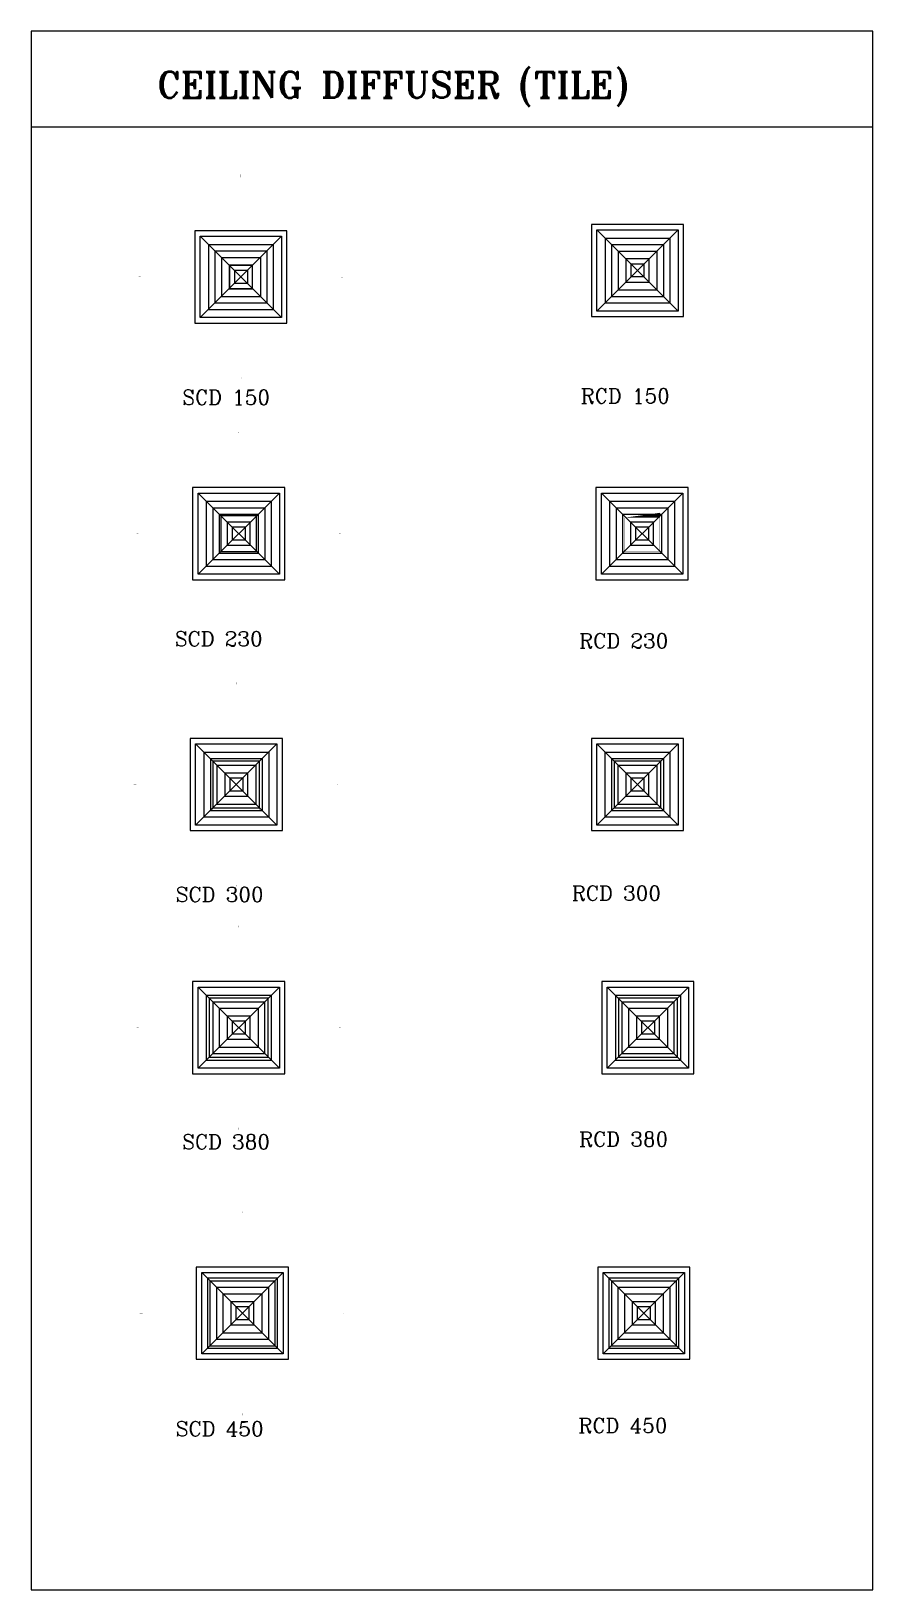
# Model space of a CAD drawing. Extents: x 462150 to 584251, y 35809 to 87318.
# Drawn here: x 548947 to 554381, y 49459 to 59527 of the extents above; entities that cross this region are included whole.
import ezdxf

# ---------------------------------------------------------------- set-up
doc = ezdxf.new("R2010")
doc.units = 0
doc.header["$LTSCALE"] = 500
doc.header["$MEASUREMENT"] = 0
doc.linetypes.add('HIDDEN', pattern=[0.375, 0.25, -0.125])
for name, color, linetype in [('AC-R.C.D', 61, 'Continuous'), ('AC-S.C.D.', 150, 'Continuous'), ('AC-SUPPLY CELING DIFFUSER', 150, 'Continuous'), ('PL-W-TEXT', 7, 'Continuous')]:
    doc.layers.add(name, color=color, linetype=linetype)
doc.styles.add('ac', font='romant.shx', dxfattribs={"height": 0.2})
doc.styles.add('FF-LOOP', font='romanc.shx', dxfattribs={"height": 2})

# ---------------------------------------------------------------- blocks, each defined once
blk = doc.blocks.new('SCD230')
at = {"color": 2, "linetype": 'HIDDEN', "ltscale": 100}
for p, q in [((-262.5018178829923, 262.501817879267), (262.5018178830214, -262.501817879267)), ((262.5018178830214, 262.501817879267), (-262.5018178829923, -262.501817879267)), ((-262.5018178829923, 262.5018178789178), (262.5018178830505, 262.5018178789178)), ((-262.5018178829923, -262.5018178794416), (-262.5018178829923, 262.5018178789178)), ((-209.5115409513237, 209.5115409479185), (209.5115409513528, 209.5115409479185)), ((-209.5115409513237, 209.5115409479185), (-209.5115409513237, -209.5115409483842)), ((209.5115409513528, 209.5115409479185), (209.5115409513528, -209.5115409483842)), ((262.5018178830505, 262.5018178789178), (262.5018178830505, -262.5018178794416)), ((-167.6092327610822, 167.6092327582883), (167.6092327609658, 167.6092327582883)), ((-167.6092327608494, 167.6092327582883), (-167.6092327608494, -167.6092327588703)), ((-125.7069245708408, 125.7069245687744), (125.7069245707243, 125.7069245687744)), ((-125.7069245706079, 125.7069245687744), (-125.7069245706079, -125.7069245692401)), ((125.7069245707243, 125.7069245687744), (125.7069245707243, -125.7069245692401)), ((167.6092327609658, 167.6092327582883), (167.6092327609658, -167.6092327588703)), ((-41.90230819038697, 41.90230818954296), (-41.90230819038697, -41.90230818954296)), ((41.90230819029966, 41.90230818954296), (-41.90230819038697, 41.90230818954296)), ((41.90230819029966, 41.90230818954296), (41.90230819029966, -41.90230818954296)), ((41.90230819029966, -41.90230818954296), (-41.90230819038697, -41.90230818954296)), ((-167.6092327610822, -167.6092327588703), (167.6092327609658, -167.6092327588703)), ((-125.7069245708408, -125.7069245692401), (125.7069245707243, -125.7069245692401)), ((262.5018178830505, -262.5018178794416), (-262.5018178829923, -262.5018178794416)), ((-209.5115409513237, -209.5115409483842), (209.5115409513528, -209.5115409483842))]:
    blk.add_line(p, q, dxfattribs=at)
at = {"color": 2, "linetype": 'Continuous', "ltscale": 100}
for points in [[(-2.122414922661846, 652.7554664827184, 0, 49.12432277819578, 0), (0.0397570376517251, 525.5213633712847, 0, 0, 0), (-0.003992106183432, 336.2856460129551, 0, 0, 0)], [(-652.7554664827184, 2.12241492269095, 0, 49.12432277819578, 0), (-525.5213633713138, -0.03975703768082901, 0, 0, 0), (-336.285646012926, 0.0039921062125359, 0, 0, 0)], [(652.7554664827477, -2.12241492269095, 0, 49.12432277819578, 0), (525.5213633713138, 0.0397570376517251, 0, 0, 0), (336.2856460129551, -0.0039921062125359, 0, 0, 0)], [(2.12241492269095, -652.7554664827184, 0, 49.12432277819578, 0), (-0.0397570376517251, -525.5213633713138, 0, 0, 0), (0.0039921062125359, -336.2856460129551, 0, 0, 0)]]:
    blk.add_lwpolyline(points, format="xyseb", dxfattribs=at)
blk.add_lwpolyline([(297.5018178830505, 297.4960386634339), (-297.5018178829923, 297.4960386634339), (-297.5018178829923, -297.4960386634048), (297.5018178830505, -297.4960386634048)], close=True)
at = {"const_width": 2}
blk.add_lwpolyline([(115.8046163804829, 115.804616378824), (-115.8046163803374, 115.8046163787076), (-115.8046163803374, -115.8046163791732), (115.8046163804829, -115.804616378824), (115.8046163809195, 115.8046163792605)], dxfattribs=at)
at = {"ltscale": 100}
blk.add_lwpolyline([(115.8046163804829, 115.8046163792605), (-115.8046163803374, 115.8046163792605), (-115.8046163803374, -115.8046163791732), (115.8046163804829, -115.8046163791732)], close=True, dxfattribs=at)
at = {"color": 2, "linetype": 'HIDDEN', "ltscale": 100}
blk.add_lwpolyline([(-74.44444444446708, -74.44444444443798), (74.44444444443798, -74.44444444443798), (74.44444444443798, 74.44444444443798), (-74.44444444446708, 74.44444444443798)], close=True, dxfattribs=at)
blk = doc.blocks.new('SCD150')
at = {"color": 2, "linetype": 'HIDDEN', "ltscale": 100}
for p, q in [((-262.5018178829923, 262.501817879267), (262.5018178830214, -262.501817879267)), ((262.5018178830214, 262.501817879267), (-262.5018178829923, -262.501817879267)), ((-262.5018178829923, 262.5018178789178), (262.5018178830505, 262.5018178789178)), ((-262.5018178829923, -262.5018178794416), (-262.5018178829923, 262.5018178789178)), ((-209.5115409513237, 209.5115409479185), (209.5115409513528, 209.5115409479185)), ((-209.5115409513237, 209.5115409479185), (-209.5115409513237, -209.5115409483842)), ((209.5115409513528, 209.5115409479185), (209.5115409513528, -209.5115409483842)), ((262.5018178830505, 262.5018178789178), (262.5018178830505, -262.5018178794416)), ((-167.6092327610822, 167.6092327582883), (167.6092327609658, 167.6092327582883)), ((-167.6092327608494, 167.6092327582883), (-167.6092327608494, -167.6092327588703)), ((-125.7069245708408, 125.7069245687744), (125.7069245707243, 125.7069245687744)), ((-125.7069245706079, 125.7069245687744), (-125.7069245706079, -125.7069245692401)), ((125.7069245707243, 125.7069245687744), (125.7069245707243, -125.7069245692401)), ((167.6092327609658, 167.6092327582883), (167.6092327609658, -167.6092327588703)), ((-41.90230819038697, 41.90230818954296), (-41.90230819038697, -41.90230818954296)), ((41.90230819029966, 41.90230818954296), (-41.90230819038697, 41.90230818954296)), ((41.90230819029966, 41.90230818954296), (41.90230819029966, -41.90230818954296)), ((41.90230819029966, -41.90230818954296), (-41.90230819038697, -41.90230818954296)), ((-167.6092327610822, -167.6092327588703), (167.6092327609658, -167.6092327588703)), ((-125.7069245708408, -125.7069245692401), (125.7069245707243, -125.7069245692401)), ((262.5018178830505, -262.5018178794416), (-262.5018178829923, -262.5018178794416)), ((-209.5115409513237, -209.5115409483842), (209.5115409513528, -209.5115409483842))]:
    blk.add_line(p, q, dxfattribs=at)
at = {"color": 2, "linetype": 'Continuous', "ltscale": 100}
for points in [[(-2.122414922661846, 652.7554664827184, 0, 49.12432277819578, 0), (0.0397570376517251, 525.5213633712847, 0, 0, 0), (-0.003992106183432, 336.2856460129551, 0, 0, 0)], [(-652.7554664827184, 2.12241492269095, 0, 49.12432277819578, 0), (-525.5213633713138, -0.03975703768082901, 0, 0, 0), (-336.285646012926, 0.0039921062125359, 0, 0, 0)], [(652.7554664827477, -2.12241492269095, 0, 49.12432277819578, 0), (525.5213633713138, 0.0397570376517251, 0, 0, 0), (336.2856460129551, -0.0039921062125359, 0, 0, 0)], [(2.12241492269095, -652.7554664827184, 0, 49.12432277819578, 0), (-0.0397570376517251, -525.5213633713138, 0, 0, 0), (0.0039921062125359, -336.2856460129551, 0, 0, 0)]]:
    blk.add_lwpolyline(points, format="xyseb", dxfattribs=at)
blk.add_lwpolyline([(297.5018178830505, 297.4960386634339), (-297.5018178829923, 297.4960386634339), (-297.5018178829923, -297.4960386634048), (297.5018178830505, -297.4960386634048)], close=True)
at = {"const_width": 2}
blk.add_lwpolyline([(75.8046163804829, 75.80461637937697), (-75.8046163803374, 75.80461637937697), (-75.80461638025008, -75.80461637917323), (75.8046163804829, -75.80461637937697), (75.8046163804829, 75.80461637937697)], dxfattribs=at)
at = {"ltscale": 100}
blk.add_lwpolyline([(75.8046163804829, 75.80461637926055), (-75.8046163803374, 75.80461637926055), (-75.8046163803374, -75.80461637917323), (75.8046163804829, -75.80461637917323)], close=True, dxfattribs=at)
at = {"color": 2, "linetype": 'HIDDEN', "ltscale": 100}
blk.add_lwpolyline([(-74.44444444446708, -74.44444444443798), (74.44444444443798, -74.44444444443798), (74.44444444443798, 74.44444444443798), (-74.44444444446708, 74.44444444443798)], close=True, dxfattribs=at)
blk = doc.blocks.new('SCD300')
at = {"color": 2, "linetype": 'HIDDEN', "ltscale": 100}
for p, q in [((-262.5018178829923, 262.501817879267), (262.5018178830214, -262.501817879267)), ((262.5018178830214, 262.501817879267), (-262.5018178829923, -262.501817879267)), ((-262.5018178829923, 262.5018178789178), (262.5018178830505, 262.5018178789178)), ((-262.5018178829923, -262.5018178794416), (-262.5018178829923, 262.5018178789178)), ((-209.5115409513237, 209.5115409479185), (209.5115409513528, 209.5115409479185)), ((-209.5115409513237, 209.5115409479185), (-209.5115409513237, -209.5115409483842)), ((209.5115409513528, 209.5115409479185), (209.5115409513528, -209.5115409483842)), ((262.5018178830505, 262.5018178789178), (262.5018178830505, -262.5018178794416)), ((-167.6092327610822, 167.6092327582883), (167.6092327609658, 167.6092327582883)), ((-167.6092327608494, 167.6092327582883), (-167.6092327608494, -167.6092327588703)), ((-125.7069245708408, 125.7069245687744), (125.7069245707243, 125.7069245687744)), ((-125.7069245706079, 125.7069245687744), (-125.7069245706079, -125.7069245692401)), ((125.7069245707243, 125.7069245687744), (125.7069245707243, -125.7069245692401)), ((167.6092327609658, 167.6092327582883), (167.6092327609658, -167.6092327588703)), ((-41.90230819038697, 41.90230818954296), (-41.90230819038697, -41.90230818954296)), ((41.90230819029966, 41.90230818954296), (-41.90230819038697, 41.90230818954296)), ((41.90230819029966, 41.90230818954296), (41.90230819029966, -41.90230818954296)), ((41.90230819029966, -41.90230818954296), (-41.90230819038697, -41.90230818954296)), ((-167.6092327610822, -167.6092327588703), (167.6092327609658, -167.6092327588703)), ((-125.7069245708408, -125.7069245692401), (125.7069245707243, -125.7069245692401)), ((262.5018178830505, -262.5018178794416), (-262.5018178829923, -262.5018178794416)), ((-209.5115409513237, -209.5115409483842), (209.5115409513528, -209.5115409483842))]:
    blk.add_line(p, q, dxfattribs=at)
at = {"color": 2, "linetype": 'Continuous', "ltscale": 100}
for points in [[(-2.122414922661846, 652.7554664827184, 0, 49.12432277819578, 0), (0.0397570376517251, 525.5213633712847, 0, 0, 0), (-0.003992106183432, 336.2856460129551, 0, 0, 0)], [(-652.7554664827184, 2.12241492269095, 0, 49.12432277819578, 0), (-525.5213633713138, -0.03975703768082901, 0, 0, 0), (-336.285646012926, 0.0039921062125359, 0, 0, 0)], [(652.7554664827477, -2.12241492269095, 0, 49.12432277819578, 0), (525.5213633713138, 0.0397570376517251, 0, 0, 0), (336.2856460129551, -0.0039921062125359, 0, 0, 0)], [(2.12241492269095, -652.7554664827184, 0, 49.12432277819578, 0), (-0.0397570376517251, -525.5213633713138, 0, 0, 0), (0.0039921062125359, -336.2856460129551, 0, 0, 0)]]:
    blk.add_lwpolyline(points, format="xyseb", dxfattribs=at)
blk.add_lwpolyline([(297.5018178830505, 297.4960386634339), (-297.5018178829923, 297.4960386634339), (-297.5018178829923, -297.4960386634048), (297.5018178830505, -297.4960386634048)], close=True)
at = {"const_width": 2}
blk.add_lwpolyline([(150.8046163814142, 150.8046163792605), (-150.8046163813851, 150.8046163792605), (-150.8046163803374, -150.8046163782128), (150.8046163813269, -150.8046163791732), (150.8046163804829, 150.8046163783292)], dxfattribs=at)
at = {"ltscale": 100}
blk.add_lwpolyline([(150.8046163804829, 150.8046163792605), (-150.8046163803374, 150.8046163792605), (-150.8046163803374, -150.8046163791732), (150.8046163804829, -150.8046163791732)], close=True, dxfattribs=at)
at = {"color": 2, "linetype": 'HIDDEN', "ltscale": 100}
blk.add_lwpolyline([(-74.44444444446708, -74.44444444443798), (74.44444444443798, -74.44444444443798), (74.44444444443798, 74.44444444443798), (-74.44444444446708, 74.44444444443798)], close=True, dxfattribs=at)
blk = doc.blocks.new('SCD380')
at = {"color": 2, "linetype": 'HIDDEN', "ltscale": 100}
for p, q in [((-262.5018178829923, 262.501817879267), (262.5018178830214, -262.501817879267)), ((262.5018178830214, 262.501817879267), (-262.5018178829923, -262.501817879267)), ((-262.5018178829923, 262.5018178789178), (262.5018178830505, 262.5018178789178)), ((-262.5018178829923, -262.5018178794416), (-262.5018178829923, 262.5018178789178)), ((-209.5115409513237, 209.5115409479185), (209.5115409513528, 209.5115409479185)), ((-209.5115409513237, 209.5115409479185), (-209.5115409513237, -209.5115409483842)), ((209.5115409513528, 209.5115409479185), (209.5115409513528, -209.5115409483842)), ((262.5018178830505, 262.5018178789178), (262.5018178830505, -262.5018178794416)), ((-167.6092327610822, 167.6092327582883), (167.6092327609658, 167.6092327582883)), ((-167.6092327608494, 167.6092327582883), (-167.6092327608494, -167.6092327588703)), ((-125.7069245708408, 125.7069245687744), (125.7069245707243, 125.7069245687744)), ((-125.7069245706079, 125.7069245687744), (-125.7069245706079, -125.7069245692401)), ((125.7069245707243, 125.7069245687744), (125.7069245707243, -125.7069245692401)), ((167.6092327609658, 167.6092327582883), (167.6092327609658, -167.6092327588703)), ((-41.90230819038697, 41.90230818954296), (-41.90230819038697, -41.90230818954296)), ((41.90230819029966, 41.90230818954296), (-41.90230819038697, 41.90230818954296)), ((41.90230819029966, 41.90230818954296), (41.90230819029966, -41.90230818954296)), ((41.90230819029966, -41.90230818954296), (-41.90230819038697, -41.90230818954296)), ((-167.6092327610822, -167.6092327588703), (167.6092327609658, -167.6092327588703)), ((-125.7069245708408, -125.7069245692401), (125.7069245707243, -125.7069245692401)), ((262.5018178830505, -262.5018178794416), (-262.5018178829923, -262.5018178794416)), ((-209.5115409513237, -209.5115409483842), (209.5115409513528, -209.5115409483842))]:
    blk.add_line(p, q, dxfattribs=at)
at = {"color": 2, "linetype": 'Continuous', "ltscale": 100}
for points in [[(-2.122414922661846, 652.7554664827184, 0, 49.12432277819578, 0), (0.0397570376517251, 525.5213633712847, 0, 0, 0), (-0.003992106183432, 336.2856460129551, 0, 0, 0)], [(-652.7554664827184, 2.12241492269095, 0, 49.12432277819578, 0), (-525.5213633713138, -0.03975703768082901, 0, 0, 0), (-336.285646012926, 0.0039921062125359, 0, 0, 0)], [(652.7554664827477, -2.12241492269095, 0, 49.12432277819578, 0), (525.5213633713138, 0.0397570376517251, 0, 0, 0), (336.2856460129551, -0.0039921062125359, 0, 0, 0)], [(2.12241492269095, -652.7554664827184, 0, 49.12432277819578, 0), (-0.0397570376517251, -525.5213633713138, 0, 0, 0), (0.0039921062125359, -336.2856460129551, 0, 0, 0)]]:
    blk.add_lwpolyline(points, format="xyseb", dxfattribs=at)
blk.add_lwpolyline([(297.5018178830505, 297.4960386634339), (-297.5018178829923, 297.4960386634339), (-297.5018178829923, -297.4960386634048), (297.5018178830505, -297.4960386634048)], close=True)
at = {"const_width": 2}
blk.add_lwpolyline([(190.8046163804829, 190.8046163777471), (-190.8046163819672, 190.8046163792605), (-190.8046163803374, -190.8046163776307), (190.804616381909, -190.8046163791732), (190.8046163804829, 190.8046163777471)], dxfattribs=at)
at = {"ltscale": 100}
blk.add_lwpolyline([(190.8046163804829, 190.8046163792605), (-190.8046163803374, 190.8046163792605), (-190.8046163803374, -190.8046163791732), (190.8046163804829, -190.8046163791732)], close=True, dxfattribs=at)
at = {"color": 2, "linetype": 'HIDDEN', "ltscale": 100}
blk.add_lwpolyline([(-74.44444444446708, -74.44444444443798), (74.44444444443798, -74.44444444443798), (74.44444444443798, 74.44444444443798), (-74.44444444446708, 74.44444444443798)], close=True, dxfattribs=at)
blk = doc.blocks.new('SCD450')
at = {"color": 2, "linetype": 'HIDDEN', "ltscale": 100}
for p, q in [((-262.5018178829923, 262.501817879267), (262.5018178830214, -262.501817879267)), ((262.5018178830214, 262.501817879267), (-262.5018178829923, -262.501817879267)), ((-262.5018178829923, 262.5018178789178), (262.5018178830505, 262.5018178789178)), ((-262.5018178829923, -262.5018178794416), (-262.5018178829923, 262.5018178789178)), ((-209.5115409513237, 209.5115409479185), (209.5115409513528, 209.5115409479185)), ((-209.5115409513237, 209.5115409479185), (-209.5115409513237, -209.5115409483842)), ((209.5115409513528, 209.5115409479185), (209.5115409513528, -209.5115409483842)), ((262.5018178830505, 262.5018178789178), (262.5018178830505, -262.5018178794416)), ((-167.6092327610822, 167.6092327582883), (167.6092327609658, 167.6092327582883)), ((-167.6092327608494, 167.6092327582883), (-167.6092327608494, -167.6092327588703)), ((-125.7069245708408, 125.7069245687744), (125.7069245707243, 125.7069245687744)), ((-125.7069245706079, 125.7069245687744), (-125.7069245706079, -125.7069245692401)), ((125.7069245707243, 125.7069245687744), (125.7069245707243, -125.7069245692401)), ((167.6092327609658, 167.6092327582883), (167.6092327609658, -167.6092327588703)), ((-41.90230819038697, 41.90230818954296), (-41.90230819038697, -41.90230818954296)), ((41.90230819029966, 41.90230818954296), (-41.90230819038697, 41.90230818954296)), ((41.90230819029966, 41.90230818954296), (41.90230819029966, -41.90230818954296)), ((41.90230819029966, -41.90230818954296), (-41.90230819038697, -41.90230818954296)), ((-167.6092327610822, -167.6092327588703), (167.6092327609658, -167.6092327588703)), ((-125.7069245708408, -125.7069245692401), (125.7069245707243, -125.7069245692401)), ((262.5018178830505, -262.5018178794416), (-262.5018178829923, -262.5018178794416)), ((-209.5115409513237, -209.5115409483842), (209.5115409513528, -209.5115409483842))]:
    blk.add_line(p, q, dxfattribs=at)
at = {"color": 2, "linetype": 'Continuous', "ltscale": 100}
for points in [[(-2.122414922661846, 652.7554664827184, 0, 49.12432277819578, 0), (0.0397570376517251, 525.5213633712847, 0, 0, 0), (-0.003992106183432, 336.2856460129551, 0, 0, 0)], [(-652.7554664827184, 2.12241492269095, 0, 49.12432277819578, 0), (-525.5213633713138, -0.03975703768082901, 0, 0, 0), (-336.285646012926, 0.0039921062125359, 0, 0, 0)], [(652.7554664827477, -2.12241492269095, 0, 49.12432277819578, 0), (525.5213633713138, 0.0397570376517251, 0, 0, 0), (336.2856460129551, -0.0039921062125359, 0, 0, 0)], [(2.12241492269095, -652.7554664827184, 0, 49.12432277819578, 0), (-0.0397570376517251, -525.5213633713138, 0, 0, 0), (0.0039921062125359, -336.2856460129551, 0, 0, 0)]]:
    blk.add_lwpolyline(points, format="xyseb", dxfattribs=at)
blk.add_lwpolyline([(297.5018178830505, 297.4960386634339), (-297.5018178829923, 297.4960386634339), (-297.5018178829923, -297.4960386634048), (297.5018178830505, -297.4960386634048)], close=True)
at = {"const_width": 2}
blk.add_lwpolyline([(225.8046163804829, 225.8046163792605), (-225.8046163803374, 225.804616377136), (-225.8046163803374, -225.804616377136), (225.8046163824038, -225.8046163791732), (225.8046163804829, 225.8046163772524)], dxfattribs=at)
at = {"ltscale": 100}
blk.add_lwpolyline([(225.8046163804829, 225.8046163792605), (-225.8046163803374, 225.8046163792605), (-225.8046163803374, -225.8046163791732), (225.8046163804829, -225.8046163791732)], close=True, dxfattribs=at)
at = {"color": 2, "linetype": 'HIDDEN', "ltscale": 100}
blk.add_lwpolyline([(-74.44444444446708, -74.44444444443798), (74.44444444443798, -74.44444444443798), (74.44444444443798, 74.44444444443798), (-74.44444444446708, 74.44444444443798)], close=True, dxfattribs=at)
blk = doc.blocks.new('RCD230')
at = {"color": 2, "linetype": 'HIDDEN', "ltscale": 100}
for p, q in [((-262.5018178829923, 262.501817879267), (262.5018178830214, -262.501817879267)), ((262.5018178830214, 262.501817879267), (-262.5018178829923, -262.501817879267)), ((-262.5018178829923, 262.5018178789178), (262.5018178830505, 262.5018178789178)), ((-262.5018178829923, -262.5018178794416), (-262.5018178829923, 262.5018178789178)), ((-209.5115409513237, 209.5115409479185), (209.5115409513528, 209.5115409479185)), ((-209.5115409513237, 209.5115409479185), (-209.5115409513237, -209.5115409483842)), ((209.5115409513528, 209.5115409479185), (209.5115409513528, -209.5115409483842)), ((262.5018178830505, 262.5018178789178), (262.5018178830505, -262.5018178794416)), ((-167.6092327610822, 167.6092327582883), (167.6092327609658, 167.6092327582883)), ((-167.6092327608494, 167.6092327582883), (-167.6092327608494, -167.6092327588703)), ((-125.7069245708408, 125.7069245687744), (125.7069245707243, 125.7069245687744)), ((-125.7069245706079, 125.7069245687744), (-125.7069245706079, -125.7069245692401)), ((125.7069245707243, 125.7069245687744), (125.7069245707243, -125.7069245692401)), ((167.6092327609658, 167.6092327582883), (167.6092327609658, -167.6092327588703)), ((-41.90230819038697, 41.90230818954296), (-41.90230819038697, -41.90230818954296)), ((41.90230819029966, 41.90230818954296), (-41.90230819038697, 41.90230818954296)), ((41.90230819029966, 41.90230818954296), (41.90230819029966, -41.90230818954296)), ((41.90230819029966, -41.90230818954296), (-41.90230819038697, -41.90230818954296)), ((-167.6092327610822, -167.6092327588703), (167.6092327609658, -167.6092327588703)), ((-125.7069245708408, -125.7069245692401), (125.7069245707243, -125.7069245692401)), ((262.5018178830505, -262.5018178794416), (-262.5018178829923, -262.5018178794416)), ((-209.5115409513237, -209.5115409483842), (209.5115409513528, -209.5115409483842))]:
    blk.add_line(p, q, dxfattribs=at)
at = {"color": 2}
for points in [[(2.6193447e-09, 328.4811949789291, 0, 50, 0), (2.6193447e-09, 428.4811949789291, 0, 0, 0), (2.6193447e-09, 503.4811949789291, 0, 0, 0), (25.00000000261934, 528.4811949789291, 0, 0, 0), (-24.99999999738065, 528.4811949789291, 0, 0, 0), (2.6193447e-09, 553.4811949789291, 0, 0, 0), (2.6193447e-09, 628.4811949789291, 0, 0, 0)], [(-328.4811949169089, -0.0063810842402745, 0, 50, 0), (-428.4811948980205, -0.0083236860809848, 0, 0, 0), (-503.4811948838759, -0.0097806374542415, 0, 0, 0), (-528.4807092286937, -25.01026628317777, 0, 0, 0), (-528.4816805296286, 24.98973370739259, 0, 0, 0), (-553.4811948744464, -0.0107519383600447, 0, 0, 0), (-628.4811948603019, -0.0122088897041977, 0, 0, 0)], [(325.1624787678884, 2.2700988e-09, 0, 50, 0), (425.1624787678883, 2.2700988e-09, 0, 0, 0), (500.1624787678593, 2.3283064e-09, 0, 0, 0), (525.1624787678594, 25.00000000232831, 0, 0, 0), (525.1624787678884, -24.9999999977299, 0, 0, 0), (550.1624787678884, 2.2700988e-09, 0, 0, 0), (625.1624787678593, 2.3283064e-09, 0, 0, 0)], [(0.0063166100298986, -325.1624787064793, 0, 50, 0), (0.008259211841505, -425.1624786875908, 0, 0, 0), (0.0097161631565541, -500.1624786734173, 0, 0, 0), (-24.98979818166117, -525.16296431917, 0, 0, 0), (25.0102018089674, -525.1619930182933, 0, 0, 0), (0.010687464120565, -550.1624786640168, 0, 0, 0), (0.0121444154356141, -625.1624786498433, 0, 0, 0)]]:
    blk.add_lwpolyline(points, format="xyseb", dxfattribs=at)
blk.add_lwpolyline([(297.5018178830505, 297.4960386634339), (-297.5018178829923, 297.4960386634339), (-297.5018178829923, -297.4960386634048), (297.5018178830505, -297.4960386634048)], close=True)
at = {"const_width": 2}
blk.add_lwpolyline([(115.8046163809195, 115.8046163792605), (-115.8046163803374, 115.8046163787076), (-115.804616380803, -115.8046163791732), (115.8046163804829, -115.8046163791732), (115.8046163809195, 115.8046163792605)], dxfattribs=at)
at = {"color": 2, "linetype": 'HIDDEN', "ltscale": 100}
blk.add_lwpolyline([(-74.44444444446708, -74.44444444443798), (74.44444444443798, -74.44444444443798), (74.44444444443798, 74.44444444443798), (-74.44444444446708, 74.44444444443798)], close=True, dxfattribs=at)
blk = doc.blocks.new('RCD300')
at = {"color": 2, "linetype": 'HIDDEN', "ltscale": 100}
for p, q in [((-262.5047074948962, 262.5047074912), (262.4989282711176, -262.4989282673341)), ((262.4989282711176, 262.5047074912), (-262.5047074948962, -262.4989282673341)), ((-262.5047074948962, 262.5047074908507), (262.4989282711467, 262.5047074908507)), ((-262.5047074948962, -262.4989282675088), (-262.5047074948962, 262.5047074908507)), ((-209.5144305632275, 209.5144305598515), (209.508651339449, 209.5144305598515)), ((-209.5144305632275, 209.5144305598515), (-209.5144305632275, -209.5086513364513)), ((209.508651339449, 209.5144305598515), (209.508651339449, -209.5086513364513)), ((262.4989282711467, 262.5047074908507), (262.4989282711467, -262.4989282675088)), ((-167.612122372986, 167.6121223702212), (167.606343149062, 167.6121223702212)), ((-167.6121223727532, 167.6121223702212), (-167.6121223727532, -167.6063431469374)), ((-125.7098141827446, 125.7098141807073), (125.7040349588205, 125.7098141807073)), ((-125.7098141825117, 125.7098141807073), (-125.7098141825117, -125.7040349573071)), ((125.7040349588205, 125.7098141807073), (125.7040349588205, -125.7040349573071)), ((167.606343149062, 167.6121223702212), (167.606343149062, -167.6063431469374)), ((-41.90519780229079, 41.90519780147589), (-41.90519780229079, -41.89941857761005)), ((41.89941857839585, 41.90519780147589), (-41.90519780229079, 41.90519780147589)), ((41.89941857839585, 41.90519780147589), (41.89941857839585, -41.89941857761005)), ((41.89941857839585, -41.89941857761005), (-41.90519780229079, -41.89941857761005)), ((-167.612122372986, -167.6063431469374), (167.606343149062, -167.6063431469374)), ((-125.7098141827446, -125.7040349573071), (125.7040349588205, -125.7040349573071)), ((262.4989282711467, -262.4989282675088), (-262.5047074948962, -262.4989282675088)), ((-209.5144305632275, -209.5086513364513), (209.508651339449, -209.5086513364513))]:
    blk.add_line(p, q, dxfattribs=at)
at = {"color": 2}
for points in [[(-0.0028896092844661, 328.484084590862, 0, 50, 0), (-0.0028896092844661, 428.484084590862, 0, 0, 0), (-0.0028896092844661, 503.484084590862, 0, 0, 0), (24.99711039071554, 528.4840845908619, 0, 0, 0), (-25.00288960928447, 528.4840845908619, 0, 0, 0), (-0.0028896092844661, 553.4840845908619, 0, 0, 0), (-0.0028896092844661, 628.4840845908619, 0, 0, 0)], [(-328.4840845288127, -0.0034914723073598, 0, 50, 0), (-428.4840845099243, -0.0054340741480701, 0, 0, 0), (-503.4840844957797, -0.0068910255213268, 0, 0, 0), (-528.4835988405976, -25.00737667124486, 0, 0, 0), (-528.4845701415323, 24.99262331932551, 0, 0, 0), (-553.4840844863501, -0.00786232642713, 0, 0, 0), (-628.4840844722057, -0.0093192777712829, 0, 0, 0)], [(325.1595891559846, 0.0028896142030135, 0, 50, 0), (425.1595891559845, 0.0028896142030135, 0, 0, 0), (500.1595891559555, 0.0028896142612211, 0, 0, 0), (525.1595891559555, 25.00288961426122, 0, 0, 0), (525.1595891559845, -24.99711038579699, 0, 0, 0), (550.1595891559845, 0.0028896142030135, 0, 0, 0), (625.1595891559555, 0.0028896142612211, 0, 0, 0)], [(0.0034269981260877, -325.1595890945463, 0, 50, 0), (0.0053695999376941, -425.1595890756581, 0, 0, 0), (0.0068265512527432, -500.1595890614844, 0, 0, 0), (-24.99268779356498, -525.160074707237, 0, 0, 0), (25.00731219706358, -525.1591034063604, 0, 0, 0), (0.0077978522167541, -550.1595890520839, 0, 0, 0), (0.0092548035318032, -625.1595890379102, 0, 0, 0)]]:
    blk.add_lwpolyline(points, format="xyseb", dxfattribs=at)
blk.add_lwpolyline([(297.4989282711467, 297.4989282753668), (-297.5047074948961, 297.4989282753668), (-297.5047074948961, -297.4931490514718), (297.4989282711467, -297.4931490514718)], close=True)
at = {"const_width": 2}
blk.add_lwpolyline([(150.8017267685791, 150.8075059902621), (-150.8075059922412, 150.8075059901457), (-150.8075059922412, -150.8017267662799), (150.8017267685791, -150.8017267662799), (150.8017267685791, 150.8075059902621)], dxfattribs=at)
at = {"ltscale": 100}
blk.add_lwpolyline([(150.8017267685791, 150.8075059911934), (-150.8075059922412, 150.8075059911934), (-150.8075059922412, -150.8017267672403), (150.8017267685791, -150.8017267672403)], close=True, dxfattribs=at)
at = {"color": 2, "linetype": 'HIDDEN', "ltscale": 100}
blk.add_lwpolyline([(-74.44733405637089, -74.44155483250506), (74.44155483253417, -74.44155483250506), (74.44155483253417, 74.44733405637089), (-74.44733405637089, 74.44733405637089)], close=True, dxfattribs=at)
blk = doc.blocks.new('RCD380')
at = {"color": 2, "linetype": 'HIDDEN', "ltscale": 100}
for p, q in [((-262.5018178829923, 262.501817879267), (262.5018178830214, -262.501817879267)), ((262.5018178830214, 262.501817879267), (-262.5018178829923, -262.501817879267)), ((-262.5018178829923, 262.5018178789178), (262.5018178830505, 262.5018178789178)), ((-262.5018178829923, -262.5018178794416), (-262.5018178829923, 262.5018178789178)), ((-209.5115409513237, 209.5115409479185), (209.5115409513528, 209.5115409479185)), ((-209.5115409513237, 209.5115409479185), (-209.5115409513237, -209.5115409483842)), ((209.5115409513528, 209.5115409479185), (209.5115409513528, -209.5115409483842)), ((262.5018178830505, 262.5018178789178), (262.5018178830505, -262.5018178794416)), ((-167.6092327610822, 167.6092327582883), (167.6092327609658, 167.6092327582883)), ((-167.6092327608494, 167.6092327582883), (-167.6092327608494, -167.6092327588703)), ((-125.7069245708408, 125.7069245687744), (125.7069245707243, 125.7069245687744)), ((-125.7069245706079, 125.7069245687744), (-125.7069245706079, -125.7069245692401)), ((125.7069245707243, 125.7069245687744), (125.7069245707243, -125.7069245692401)), ((167.6092327609658, 167.6092327582883), (167.6092327609658, -167.6092327588703)), ((-41.90230819038697, 41.90230818954296), (-41.90230819038697, -41.90230818954296)), ((41.90230819029966, 41.90230818954296), (-41.90230819038697, 41.90230818954296)), ((41.90230819029966, 41.90230818954296), (41.90230819029966, -41.90230818954296)), ((41.90230819029966, -41.90230818954296), (-41.90230819038697, -41.90230818954296)), ((-167.6092327610822, -167.6092327588703), (167.6092327609658, -167.6092327588703)), ((-125.7069245708408, -125.7069245692401), (125.7069245707243, -125.7069245692401)), ((262.5018178830505, -262.5018178794416), (-262.5018178829923, -262.5018178794416)), ((-209.5115409513237, -209.5115409483842), (209.5115409513528, -209.5115409483842))]:
    blk.add_line(p, q, dxfattribs=at)
at = {"color": 2}
for points in [[(2.6193447e-09, 328.4811949789291, 0, 50, 0), (2.6193447e-09, 428.4811949789291, 0, 0, 0), (2.6193447e-09, 503.4811949789291, 0, 0, 0), (25.00000000261934, 528.4811949789291, 0, 0, 0), (-24.99999999738065, 528.4811949789291, 0, 0, 0), (2.6193447e-09, 553.4811949789291, 0, 0, 0), (2.6193447e-09, 628.4811949789291, 0, 0, 0)], [(-328.4811949169089, -0.0063810842402745, 0, 50, 0), (-428.4811948980205, -0.0083236860809848, 0, 0, 0), (-503.4811948838759, -0.0097806374542415, 0, 0, 0), (-528.4807092286937, -25.01026628317777, 0, 0, 0), (-528.4816805296286, 24.98973370739259, 0, 0, 0), (-553.4811948744464, -0.0107519383600447, 0, 0, 0), (-628.4811948603019, -0.0122088897041977, 0, 0, 0)], [(325.1624787678884, 2.2700988e-09, 0, 50, 0), (425.1624787678883, 2.2700988e-09, 0, 0, 0), (500.1624787678593, 2.3283064e-09, 0, 0, 0), (525.1624787678594, 25.00000000232831, 0, 0, 0), (525.1624787678884, -24.9999999977299, 0, 0, 0), (550.1624787678884, 2.2700988e-09, 0, 0, 0), (625.1624787678593, 2.3283064e-09, 0, 0, 0)], [(0.0063166100298986, -325.1624787064793, 0, 50, 0), (0.008259211841505, -425.1624786875908, 0, 0, 0), (0.0097161631565541, -500.1624786734173, 0, 0, 0), (-24.98979818166117, -525.16296431917, 0, 0, 0), (25.0102018089674, -525.1619930182933, 0, 0, 0), (0.010687464120565, -550.1624786640168, 0, 0, 0), (0.0121444154356141, -625.1624786498433, 0, 0, 0)]]:
    blk.add_lwpolyline(points, format="xyseb", dxfattribs=at)
blk.add_lwpolyline([(297.5018178830505, 297.4960386634339), (-297.5018178829923, 297.4960386634339), (-297.5018178829923, -297.4960386634048), (297.5018178830505, -297.4960386634048)], close=True)
at = {"const_width": 2}
blk.add_lwpolyline([(190.804616381909, -190.8046163791732), (190.8046163819963, 190.8046163792605), (-190.8046163803374, 190.8046163776307), (-190.8046163803374, -190.8046163791732), (190.8046163804829, -190.8046163791732)], dxfattribs=at)
at = {"ltscale": 100}
blk.add_lwpolyline([(190.8046163804829, 190.8046163792605), (-190.8046163803374, 190.8046163792605), (-190.8046163803374, -190.8046163791732), (190.8046163804829, -190.8046163791732)], close=True, dxfattribs=at)
at = {"color": 2, "linetype": 'HIDDEN', "ltscale": 100}
blk.add_lwpolyline([(-74.44444444446708, -74.44444444443798), (74.44444444443798, -74.44444444443798), (74.44444444443798, 74.44444444443798), (-74.44444444446708, 74.44444444443798)], close=True, dxfattribs=at)
blk = doc.blocks.new('RCD450')
at = {"color": 2, "linetype": 'HIDDEN', "ltscale": 100}
for p, q in [((-262.5018178829923, 262.501817879267), (262.5018178830214, -262.501817879267)), ((262.5018178830214, 262.501817879267), (-262.5018178829923, -262.501817879267)), ((-262.5018178829923, 262.5018178789178), (262.5018178830505, 262.5018178789178)), ((-262.5018178829923, -262.5018178794416), (-262.5018178829923, 262.5018178789178)), ((-209.5115409513237, 209.5115409479185), (209.5115409513528, 209.5115409479185)), ((-209.5115409513237, 209.5115409479185), (-209.5115409513237, -209.5115409483842)), ((209.5115409513528, 209.5115409479185), (209.5115409513528, -209.5115409483842)), ((262.5018178830505, 262.5018178789178), (262.5018178830505, -262.5018178794416)), ((-167.6092327610822, 167.6092327582883), (167.6092327609658, 167.6092327582883)), ((-167.6092327608494, 167.6092327582883), (-167.6092327608494, -167.6092327588703)), ((-125.7069245708408, 125.7069245687744), (125.7069245707243, 125.7069245687744)), ((-125.7069245706079, 125.7069245687744), (-125.7069245706079, -125.7069245692401)), ((125.7069245707243, 125.7069245687744), (125.7069245707243, -125.7069245692401)), ((167.6092327609658, 167.6092327582883), (167.6092327609658, -167.6092327588703)), ((-41.90230819038697, 41.90230818954296), (-41.90230819038697, -41.90230818954296)), ((41.90230819029966, 41.90230818954296), (-41.90230819038697, 41.90230818954296)), ((41.90230819029966, 41.90230818954296), (41.90230819029966, -41.90230818954296)), ((41.90230819029966, -41.90230818954296), (-41.90230819038697, -41.90230818954296)), ((-167.6092327610822, -167.6092327588703), (167.6092327609658, -167.6092327588703)), ((-125.7069245708408, -125.7069245692401), (125.7069245707243, -125.7069245692401)), ((262.5018178830505, -262.5018178794416), (-262.5018178829923, -262.5018178794416)), ((-209.5115409513237, -209.5115409483842), (209.5115409513528, -209.5115409483842))]:
    blk.add_line(p, q, dxfattribs=at)
at = {"color": 2}
for points in [[(2.6193447e-09, 328.4811949789291, 0, 50, 0), (2.6193447e-09, 428.4811949789291, 0, 0, 0), (2.6193447e-09, 503.4811949789291, 0, 0, 0), (25.00000000261934, 528.4811949789291, 0, 0, 0), (-24.99999999738065, 528.4811949789291, 0, 0, 0), (2.6193447e-09, 553.4811949789291, 0, 0, 0), (2.6193447e-09, 628.4811949789291, 0, 0, 0)], [(-328.4811949169089, -0.0063810842402745, 0, 50, 0), (-428.4811948980205, -0.0083236860809848, 0, 0, 0), (-503.4811948838759, -0.0097806374542415, 0, 0, 0), (-528.4807092286937, -25.01026628317777, 0, 0, 0), (-528.4816805296286, 24.98973370739259, 0, 0, 0), (-553.4811948744464, -0.0107519383600447, 0, 0, 0), (-628.4811948603019, -0.0122088897041977, 0, 0, 0)], [(325.1624787678884, 2.2700988e-09, 0, 50, 0), (425.1624787678883, 2.2700988e-09, 0, 0, 0), (500.1624787678593, 2.3283064e-09, 0, 0, 0), (525.1624787678594, 25.00000000232831, 0, 0, 0), (525.1624787678884, -24.9999999977299, 0, 0, 0), (550.1624787678884, 2.2700988e-09, 0, 0, 0), (625.1624787678593, 2.3283064e-09, 0, 0, 0)], [(0.0063166100298986, -325.1624787064793, 0, 50, 0), (0.008259211841505, -425.1624786875908, 0, 0, 0), (0.0097161631565541, -500.1624786734173, 0, 0, 0), (-24.98979818166117, -525.16296431917, 0, 0, 0), (25.0102018089674, -525.1619930182933, 0, 0, 0), (0.010687464120565, -550.1624786640168, 0, 0, 0), (0.0121444154356141, -625.1624786498433, 0, 0, 0)]]:
    blk.add_lwpolyline(points, format="xyseb", dxfattribs=at)
blk.add_lwpolyline([(297.5018178830505, 297.4960386634339), (-297.5018178829923, 297.4960386634339), (-297.5018178829923, -297.4960386634048), (297.5018178830505, -297.4960386634048)], close=True)
at = {"const_width": 2}
blk.add_lwpolyline([(225.8046163824911, 225.8046163792605), (-225.804616382462, 225.8046163792605), (-225.8046163803374, -225.8046163791732), (225.8046163804829, -225.8046163791732), (225.8046163824911, 225.8046163792605)], dxfattribs=at)
at = {"ltscale": 100}
blk.add_lwpolyline([(225.8046163804829, 225.8046163792605), (-225.8046163803374, 225.8046163792605), (-225.8046163803374, -225.8046163791732), (225.8046163804829, -225.8046163791732)], close=True, dxfattribs=at)
at = {"color": 2, "linetype": 'HIDDEN', "ltscale": 100}
blk.add_lwpolyline([(-74.44444444446708, -74.44444444443798), (74.44444444443798, -74.44444444443798), (74.44444444443798, 74.44444444443798), (-74.44444444446708, 74.44444444443798)], close=True, dxfattribs=at)
blk = doc.blocks.new('rcd 150')
at = {"color": 2, "linetype": 'HIDDEN', "ltscale": 100}
for p, q in [((-262.5018178830214, 262.501817879267), (262.5018178829923, -262.501817879267)), ((262.5018178829923, 262.501817879267), (-262.5018178830214, -262.501817879267)), ((-262.5018178830214, 262.5018178789178), (262.5018178830214, 262.5018178789178)), ((-262.5018178830214, -262.5018178794417), (-262.5018178830214, 262.5018178789178)), ((-209.5115409513528, 209.5115409479185), (209.5115409513237, 209.5115409479185)), ((-209.5115409513528, 209.5115409479185), (-209.5115409513528, -209.5115409483842)), ((209.5115409513237, 209.5115409479185), (209.5115409513237, -209.5115409483842)), ((262.5018178830214, 262.5018178789178), (262.5018178830214, -262.5018178794417)), ((-167.6092327611113, 167.6092327582883), (167.6092327609367, 167.6092327582883)), ((-167.6092327608785, 167.6092327582883), (-167.6092327608785, -167.6092327588703)), ((-125.7069245708699, 125.7069245687744), (125.7069245706953, 125.7069245687744)), ((-125.7069245706371, 125.7069245687744), (-125.7069245706371, -125.7069245692401)), ((125.7069245706953, 125.7069245687744), (125.7069245706953, -125.7069245692401)), ((167.6092327609367, 167.6092327582883), (167.6092327609367, -167.6092327588703)), ((-41.90230819041608, 41.90230818954296), (-41.90230819041608, -41.90230818954296)), ((41.90230819027056, 41.90230818954296), (-41.90230819041608, 41.90230818954296)), ((41.90230819027056, 41.90230818954296), (41.90230819027056, -41.90230818954296)), ((41.90230819027056, -41.90230818954296), (-41.90230819041608, -41.90230818954296)), ((-167.6092327611113, -167.6092327588703), (167.6092327609367, -167.6092327588703)), ((-125.7069245708699, -125.7069245692401), (125.7069245706953, -125.7069245692401)), ((262.5018178830214, -262.5018178794417), (-262.5018178830214, -262.5018178794417)), ((-209.5115409513528, -209.5115409483842), (209.5115409513237, -209.5115409483842))]:
    blk.add_line(p, q, dxfattribs=at)
at = {"color": 2}
for points in [[(2.5902409106493e-09, 328.4811949789291, 0, 50, 0), (2.5902409106493e-09, 428.4811949789291, 0, 0, 0), (2.5902409106493e-09, 503.4811949789291, 0, 0, 0), (25.00000000259024, 528.4811949789291, 0, 0, 0), (-24.99999999740976, 528.4811949789291, 0, 0, 0), (2.5902409106493e-09, 553.4811949789291, 0, 0, 0), (2.5902409106493e-09, 628.4811949789291, 0, 0, 0)], [(-328.481194916938, -0.006381084240274504, 0, 50, 0), (-428.4811948980496, -0.008323686080984771, 0, 0, 0), (-503.4811948839051, -0.009780637454241514, 0, 0, 0), (-528.4807092287228, -25.01026628317777, 0, 0, 0), (-528.4816805296578, 24.98973370739259, 0, 0, 0), (-553.4811948744755, -0.01075193836004473, 0, 0, 0), (-628.481194860331, -0.01220888970419765, 0, 0, 0)], [(325.1624787678593, 2.270098775625229e-09, 0, 50, 0), (425.1624787678593, 2.270098775625229e-09, 0, 0, 0), (500.1624787678302, 2.328306436538696e-09, 0, 0, 0), (525.1624787678302, 25.00000000232831, 0, 0, 0), (525.1624787678593, -24.9999999977299, 0, 0, 0), (550.1624787678593, 2.270098775625229e-09, 0, 0, 0), (625.1624787678302, 2.328306436538696e-09, 0, 0, 0)], [(0.006316610000794753, -325.1624787064793, 0, 50, 0), (0.00825921181240119, -425.1624786875909, 0, 0, 0), (0.009716163127450272, -500.1624786734174, 0, 0, 0), (-24.98979818169028, -525.16296431917, 0, 0, 0), (25.01020180893829, -525.1619930182933, 0, 0, 0), (0.01068746409146115, -550.1624786640168, 0, 0, 0), (0.01214441540651023, -625.1624786498433, 0, 0, 0)]]:
    blk.add_lwpolyline(points, format="xyseb", dxfattribs=at)
blk.add_lwpolyline([(297.5018178830214, 297.4960386634339), (-297.5018178830214, 297.4960386634339), (-297.5018178830214, -297.4960386634048), (297.5018178830214, -297.4960386634048)], close=True)
at = {"color": 0, "const_width": 2}
blk.add_lwpolyline([(75.8046163803374, 75.80461637926055), (-75.8046163803665, 75.80461637926055), (-75.80461638027919, -75.80461637917324), (75.80461638045381, -75.80461637937697), (75.80461638045381, 75.80461637926055)], dxfattribs=at)
at = {"color": 2, "linetype": 'HIDDEN', "ltscale": 100}
blk.add_lwpolyline([(-74.44444444449618, -74.44444444443798), (74.44444444440887, -74.44444444443798), (74.44444444440887, 74.44444444443798), (-74.44444444449618, 74.44444444443798)], close=True, dxfattribs=at)

msp = doc.modelspace()

# ---------------------------------------------------------------- linework, layer by layer
msp.add_line((554381.4399775666, 58907.46479106489), (548946.7748773617, 58907.46479106489))
msp.add_lwpolyline([(548946.7748773617, 49458.8038989076), (554381.4399775666, 49458.8038989076), (554381.4399775666, 59527.00814639665), (548946.7748773617, 59527.00814639665)], close=True)

# ---------------------------------------------------------------- block references
msp.add_blockref('rcd 150', (552861.816288407, 57981.11715623968))
at = {"layer": 'AC-R.C.D'}
for name, p in [('RCD230', (552891.2187582029, 56281.24533393577)), ('RCD300', (552861.4649101824, 54660.4337870459)), ('RCD380', (552929.2180043695, 53090.27823410429)), ('RCD450', (552902.6658191265, 51245.47160098299))]:
    msp.add_blockref(name, p, dxfattribs=at)
at = {"layer": 'AC-S.C.D.'}
for name, p in [('SCD150', (550300.8910323582, 57939.43169921629)), ('SCD230', (550286.8502195354, 56281.24533393577)), ('SCD300', (550271.2121491748, 54660.43667665789)), ('SCD380', (550286.7304683989, 53090.27823410429)), ('SCD450', (550310.5342663139, 51245.47160098299))]:
    msp.add_blockref(name, p, dxfattribs=at)

# ---------------------------------------------------------------- texts
at = {"layer": 'AC-SUPPLY CELING DIFFUSER', "color": 0, "style": 'ac'}
msp.add_text(' CEILING DIFFUSER (TILE)', height=168, dxfattribs=at).set_placement((549644.2525271701, 59097.19061954411))
at = {"layer": 'PL-W-TEXT', "style": 'FF-LOOP'}
for s, p in [('SCD 150', (549922.0258585511, 57114.16086856359)), ('RCD 150', (552494.9616485725, 57122.9072288093)), ('SCD 230', (549874.0034706309, 55554.74161690648)), ('RCD 230', (552484.9142738018, 55541.29178061499)), ('SCD 300', (549879.7382027686, 53903.12637232039)), ('RCD 300', (552437.6559014688, 53910.84565026397)), ('SCD 380', (549921.4661748441, 52305.54079305119)), ('RCD 380', (552484.3488282966, 52322.7046613436)), ('SCD 450', (549879.9882111405, 50451.33338527128)), ('RCD 450', (552479.8412450163, 50471.90373780798))]:
    msp.add_text(s, height=95.25600000000004, dxfattribs=at).set_placement(p)

doc.saveas('drawing.dxf')
